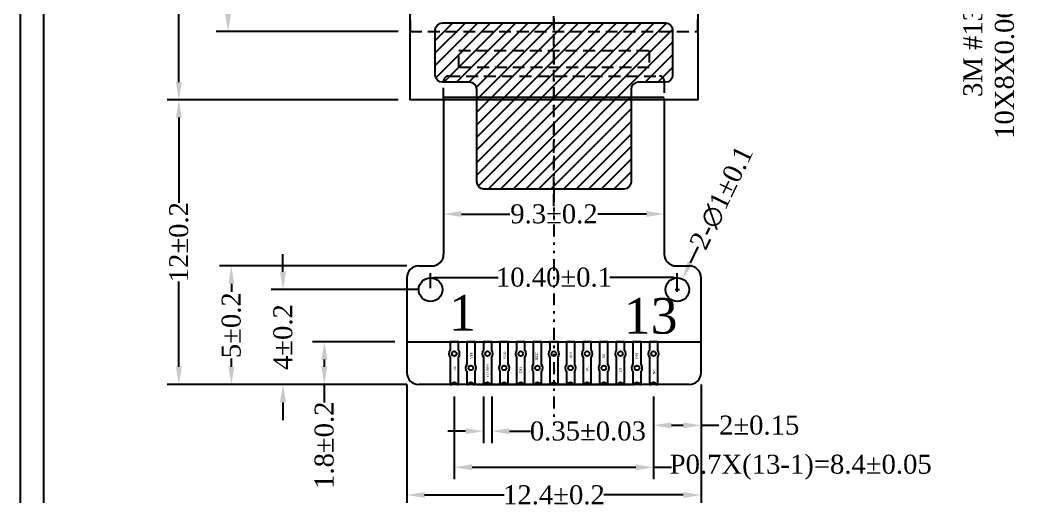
# Model space of a CAD drawing. Extents: x -334 to 152, y -2 to 1135.
# Drawn here: x -131.35 to -89.2, y 24.94 to 45.05 of the extents above; entities that cross this region are included whole.
import ezdxf

# ---------------------------------------------------------------- set-up
doc = ezdxf.new("R2010")
doc.units = 0
doc.header["$MEASUREMENT"] = 0
doc.linetypes.add('DASHED', pattern=[0.75, 0.5, -0.25])
doc.linetypes.add('DIVIDE', pattern=[1.25, 0.5, -0.25, 0, -0.25, 0, -0.25])
for name, color, linetype in [('Dimension', 7, 'Continuous'), ('Driver IC', 8, 'Continuous'), ('Frame', 7, 'Continuous'), ('Index', 7, 'Continuous'), ('Tape', 6, 'Continuous')]:
    doc.layers.add(name, color=color, linetype=linetype)
doc.styles.get("Standard").update_dxf_attribs({"font": 'times.ttf'})
doc.dimstyles.get("Standard").update_dxf_attribs({"dimtxt": 0.18, "dimasz": 0.18, "dimexe": 0.18, "dimexo": 0.0625, "dimgap": 0.09, "dimtad": 0, "dimtih": 1, "dimtoh": 1, "dimdec": 4, "dimzin": 0, "dimdsep": 46, "dimtxsty": 'Standard', "dimcen": 0.09, "dimadec": 0, "dimazin": 0, "dimtfac": 1, "dimtdec": 4, "dimtofl": 0, "dimtmove": 0, "dimatfit": 3, "dimfxl": 1, "dimtolj": 1, "dimtzin": 0, "dimarcsym": 0})

# ---------------------------------------------------------------- blocks, each defined once
blk = doc.blocks.new('*D75')
at = {"color": 0, "lineweight": -2, "transparency": 16777216}
for p, q in [((-115.411, 65.281), (-125.155, 65.281)), ((-124.655, 64.531), (-124.655, 57.345)), ((-124.655, 42.431), (-124.655, 49.616)), ((-115.411, 41.681), (-125.155, 41.681))]:
    blk.add_line(p, q, dxfattribs=at)
at = {"color": 0, "transparency": 16777216}
for points in [[(-124.78, 64.531), (-124.53, 64.531), (-124.655, 65.281)], [(-124.78, 42.431), (-124.53, 42.431), (-124.655, 41.681)]]:
    blk.add_solid(points, dxfattribs=at)
at = {"layer": 'Defpoints', "color": 0, "transparency": 16777216}
for p in [(-114.911, 65.281), (-124.655, 41.681), (-114.911, 41.681)]:
    blk.add_point(p, dxfattribs=at)
at = {"color": 0, "transparency": 16777216, "insert": (-124.655, 53.481), "char_height": 0.8, "attachment_point": 5, "rotation": 90}
blk.add_mtext('\\A1;23.6%%p0.2(Panel)', dxfattribs=at)
blk = doc.blocks.new('*D79')
at = {"color": 0, "lineweight": -2, "transparency": 16777216}
for p, q in [((-115.411, 41.681), (-125.155, 41.681)), ((-124.655, 40.931), (-124.655, 37.34)), ((-124.655, 30.431), (-124.655, 34.021)), ((-115.046, 29.681), (-125.155, 29.681))]:
    blk.add_line(p, q, dxfattribs=at)
at = {"color": 0, "transparency": 16777216}
for points in [[(-124.78, 40.931), (-124.53, 40.931), (-124.655, 41.681)], [(-124.78, 30.431), (-124.53, 30.431), (-124.655, 29.681)]]:
    blk.add_solid(points, dxfattribs=at)
at = {"layer": 'Defpoints', "color": 0, "transparency": 16777216}
for p in [(-114.911, 41.681), (-124.655, 29.681), (-114.546, 29.681)]:
    blk.add_point(p, dxfattribs=at)
at = {"color": 0, "transparency": 16777216, "insert": (-124.655, 35.681), "char_height": 0.8, "attachment_point": 5, "rotation": 90}
blk.add_mtext('\\A1;12±0.2', dxfattribs=at)
blk = doc.blocks.new('*D83')
at = {"color": 0, "lineweight": -2, "transparency": 16777216}
for p, q in [((-115.046, 34.681), (-122.943, 34.681)), ((-122.443, 33.931), (-122.443, 33.586)), ((-122.443, 30.431), (-122.443, 30.776)), ((-115.046, 29.681), (-122.943, 29.681))]:
    blk.add_line(p, q, dxfattribs=at)
at = {"color": 0, "transparency": 16777216}
for points in [[(-122.568, 33.931), (-122.318, 33.931), (-122.443, 34.681)], [(-122.568, 30.431), (-122.318, 30.431), (-122.443, 29.681)]]:
    blk.add_solid(points, dxfattribs=at)
at = {"layer": 'Defpoints', "color": 0, "transparency": 16777216}
for p in [(-114.546, 34.681), (-122.443, 29.681), (-114.546, 29.681)]:
    blk.add_point(p, dxfattribs=at)
at = {"color": 0, "transparency": 16777216, "insert": (-122.443, 32.181), "char_height": 0.8, "attachment_point": 5, "rotation": 90}
blk.add_mtext('\\A1;5±0.2', dxfattribs=at)
blk = doc.blocks.new('*D84')
at = {"color": 0, "lineweight": -2, "transparency": 16777216}
for p, q in [((-120.267, 34.431), (-120.267, 35.181)), ((-114.546, 33.681), (-120.767, 33.681)), ((-115.046, 29.681), (-120.767, 29.681)), ((-120.267, 28.931), (-120.267, 28.181))]:
    blk.add_line(p, q, dxfattribs=at)
at = {"color": 0, "transparency": 16777216}
for points in [[(-120.392, 34.431), (-120.142, 34.431), (-120.267, 33.681)], [(-120.392, 28.931), (-120.142, 28.931), (-120.267, 29.681)]]:
    blk.add_solid(points, dxfattribs=at)
at = {"layer": 'Defpoints', "color": 0, "transparency": 16777216}
for p in [(-114.046, 33.681), (-120.267, 29.681), (-114.546, 29.681)]:
    blk.add_point(p, dxfattribs=at)
at = {"color": 0, "transparency": 16777216, "insert": (-120.267, 31.681), "char_height": 0.8, "attachment_point": 5, "rotation": 90}
blk.add_mtext('\\A1;4±0.2', dxfattribs=at)
blk = doc.blocks.new('*D85')
at = {"color": 0, "lineweight": -2, "transparency": 16777216}
for p, q in [((-115.046, 29.681), (-115.046, 24.527)), ((-102.646, 29.681), (-102.646, 24.527)), ((-114.296, 25.027), (-110.948, 25.027)), ((-103.396, 25.027), (-106.744, 25.027))]:
    blk.add_line(p, q, dxfattribs=at)
at = {"color": 0, "transparency": 16777216}
for points in [[(-114.296, 25.152), (-114.296, 24.902), (-115.046, 25.027)], [(-103.396, 25.152), (-103.396, 24.902), (-102.646, 25.027)]]:
    blk.add_solid(points, dxfattribs=at)
at = {"layer": 'Defpoints', "color": 0, "transparency": 16777216}
for p in [(-115.046, 30.181), (-102.646, 30.181), (-102.646, 25.027)]:
    blk.add_point(p, dxfattribs=at)
at = {"color": 0, "transparency": 16777216, "insert": (-108.846, 25.027), "char_height": 0.8, "attachment_point": 5}
blk.add_mtext('\\A1;12.4±0.2', dxfattribs=at)
blk = doc.blocks.new('*D86')
at = {"color": 0, "lineweight": -2, "transparency": 16777216}
for p, q in [((-111.821, 29.181), (-111.821, 27.216)), ((-111.471, 29.181), (-111.471, 27.216)), ((-112.571, 27.716), (-113.321, 27.716)), ((-110.721, 27.716), (-109.836, 27.716))]:
    blk.add_line(p, q, dxfattribs=at)
at = {"color": 0, "transparency": 16777216}
for points in [[(-112.571, 27.841), (-112.571, 27.591), (-111.821, 27.716)], [(-110.721, 27.841), (-110.721, 27.591), (-111.471, 27.716)]]:
    blk.add_solid(points, dxfattribs=at)
at = {"layer": 'Defpoints', "color": 0, "transparency": 16777216}
for p in [(-111.821, 29.681), (-111.471, 29.681), (-111.471, 27.716)]:
    blk.add_point(p, dxfattribs=at)
at = {"color": 0, "transparency": 16777216, "insert": (-107.415, 27.716), "char_height": 0.8, "attachment_point": 5}
blk.add_mtext('\\A1;0.35%%p0.03', dxfattribs=at)
blk = doc.blocks.new('*D87')
at = {"color": 0, "lineweight": -2, "transparency": 16777216}
for p, q in [((-113.046, 29.181), (-113.046, 25.693)), ((-104.646, 29.181), (-104.646, 25.693)), ((-112.296, 26.193), (-105.396, 26.193)), ((-104.646, 26.193), (-103.896, 26.193))]:
    blk.add_line(p, q, dxfattribs=at)
at = {"color": 0, "transparency": 16777216}
for points in [[(-112.296, 26.318), (-112.296, 26.068), (-113.046, 26.193)], [(-105.396, 26.318), (-105.396, 26.068), (-104.646, 26.193)]]:
    blk.add_solid(points, dxfattribs=at)
at = {"layer": 'Defpoints', "color": 0, "transparency": 16777216}
for p in [(-113.046, 29.681), (-104.646, 29.681), (-104.646, 26.193)]:
    blk.add_point(p, dxfattribs=at)
at = {"color": 0, "transparency": 16777216, "insert": (-98.446, 26.193), "char_height": 0.8, "attachment_point": 5}
blk.add_mtext('\\A1;P0.7X(13-1)=8.4%%P0.05', dxfattribs=at)
blk = doc.blocks.new('*D88')
at = {"color": 0, "lineweight": -2, "transparency": 16777216}
for p, q in [((-115.546, 31.481), (-119.026, 31.481)), ((-118.526, 30.731), (-118.526, 30.431)), ((-115.046, 29.681), (-119.026, 29.681)), ((-118.526, 29.681), (-118.526, 28.931))]:
    blk.add_line(p, q, dxfattribs=at)
at = {"color": 0, "transparency": 16777216}
for points in [[(-118.651, 30.731), (-118.401, 30.731), (-118.526, 31.481)], [(-118.651, 30.431), (-118.401, 30.431), (-118.526, 29.681)]]:
    blk.add_solid(points, dxfattribs=at)
at = {"layer": 'Defpoints', "color": 0, "transparency": 16777216}
for p in [(-115.046, 31.481), (-118.526, 29.681), (-114.546, 29.681)]:
    blk.add_point(p, dxfattribs=at)
at = {"color": 0, "transparency": 16777216, "insert": (-118.526, 27.124), "char_height": 0.8, "attachment_point": 5, "rotation": 90}
blk.add_mtext('\\A1;1.8±0.2', dxfattribs=at)
blk = doc.blocks.new('*D89')
at = {"color": 0, "lineweight": -2, "transparency": 16777216}
for p, q in [((-102.776, 35.482), (-103.102, 34.806)), ((-103.646, 33.591), (-103.646, 33.771)), ((-103.736, 33.681), (-103.556, 33.681))]:
    blk.add_line(p, q, dxfattribs=at)
at = {"color": 0, "transparency": 16777216}
blk.add_solid([(-103.215, 34.861), (-102.99, 34.752), (-103.428, 34.131)], dxfattribs=at)
at = {"layer": 'Defpoints', "color": 0, "transparency": 16777216}
for p in [(-103.428, 34.131), (-103.863, 33.231)]:
    blk.add_point(p, dxfattribs=at)
at = {"color": 0, "transparency": 16777216, "insert": (-101.776, 37.552), "char_height": 0.8, "attachment_point": 5, "rotation": 64.2146}
blk.add_mtext('\\A1;2-∅1%%P0.1', dxfattribs=at)
blk = doc.blocks.new('*D90')
at = {"color": 0, "lineweight": -2, "transparency": 16777216}
for p, q in [((-102.646, 29.681), (-102.646, 27.463)), ((-104.646, 29.181), (-104.646, 27.463)), ((-103.896, 27.963), (-103.396, 27.963)), ((-102.646, 27.963), (-101.896, 27.963))]:
    blk.add_line(p, q, dxfattribs=at)
at = {"color": 0, "transparency": 16777216}
for points in [[(-103.896, 28.088), (-103.896, 27.838), (-104.646, 27.963)], [(-103.396, 28.088), (-103.396, 27.838), (-102.646, 27.963)]]:
    blk.add_solid(points, dxfattribs=at)
at = {"layer": 'Defpoints', "color": 0, "transparency": 16777216}
for p in [(-102.646, 30.181), (-104.646, 29.681), (-102.646, 27.963)]:
    blk.add_point(p, dxfattribs=at)
at = {"color": 0, "transparency": 16777216, "insert": (-100.195, 27.963), "char_height": 0.8, "attachment_point": 5}
blk.add_mtext('\\A1;2%%P0.15', dxfattribs=at)
blk = doc.blocks.new('*D91')
at = {"layer": 'Defpoints', "color": 0, "transparency": 16777216}
for p in [(-103.646, 34.199), (-114.046, 33.681), (-103.646, 33.681)]:
    blk.add_point(p, dxfattribs=at)
at = {"layer": 'Frame', "color": 0, "lineweight": -2, "transparency": 16777216}
for p, q in [((-114.046, 33.743), (-114.046, 34.379)), ((-113.866, 34.199), (-111.196, 34.199)), ((-103.826, 34.199), (-106.496, 34.199)), ((-103.646, 33.743), (-103.646, 34.379))]:
    blk.add_line(p, q, dxfattribs=at)
at = {"layer": 'Frame', "color": 0, "transparency": 16777216}
for points in [[(-113.866, 34.229), (-113.866, 34.169), (-114.046, 34.199)], [(-103.826, 34.229), (-103.826, 34.169), (-103.646, 34.199)]]:
    blk.add_solid(points, dxfattribs=at)
at = {"layer": 'Frame', "color": 0, "transparency": 16777216, "insert": (-108.846, 34.199), "char_height": 0.8, "attachment_point": 5}
blk.add_mtext('\\A1;10.40%%P0.1', dxfattribs=at)
blk = doc.blocks.new('*D92')
at = {"color": 0, "lineweight": -2, "transparency": 16777216}
for p, q in [((-113.496, 37.931), (-113.496, 36.368)), ((-104.196, 37.931), (-104.196, 36.368)), ((-112.746, 36.868), (-110.699, 36.868)), ((-104.946, 36.868), (-106.993, 36.868))]:
    blk.add_line(p, q, dxfattribs=at)
at = {"color": 0, "transparency": 16777216}
for points in [[(-112.746, 36.993), (-112.746, 36.743), (-113.496, 36.868)], [(-104.946, 36.993), (-104.946, 36.743), (-104.196, 36.868)]]:
    blk.add_solid(points, dxfattribs=at)
at = {"layer": 'Defpoints', "color": 0, "transparency": 16777216}
for p in [(-113.496, 38.431), (-104.196, 38.431), (-104.196, 36.868)]:
    blk.add_point(p, dxfattribs=at)
at = {"color": 0, "transparency": 16777216, "insert": (-108.846, 36.868), "char_height": 0.8, "attachment_point": 5}
blk.add_mtext('\\A1;9.3±0.2', dxfattribs=at)
blk = doc.blocks.new('*D94')
at = {"layer": 'Defpoints', "color": 0, "transparency": 16777216}
for p in [(-122.582, 65.281), (-114.911, 65.281), (-114.911, 44.561)]:
    blk.add_point(p, dxfattribs=at)
at = {"layer": 'Dimension', "color": 0, "lineweight": -2, "transparency": 16777216}
for p, q in [((-115.411, 65.281), (-123.082, 65.281)), ((-122.582, 64.531), (-122.582, 60.082)), ((-122.582, 45.311), (-122.582, 49.86)), ((-115.411, 44.561), (-123.082, 44.561))]:
    blk.add_line(p, q, dxfattribs=at)
at = {"layer": 'Dimension', "color": 0, "transparency": 16777216}
for points in [[(-122.707, 64.531), (-122.457, 64.531), (-122.582, 65.281)], [(-122.707, 45.311), (-122.457, 45.311), (-122.582, 44.561)]]:
    blk.add_solid(points, dxfattribs=at)
at = {"layer": 'Dimension', "color": 0, "transparency": 16777216, "insert": (-122.582, 54.971), "char_height": 0.8, "attachment_point": 5, "rotation": 90}
blk.add_mtext('\\A1;20.72±0.2 (Cap Size)', dxfattribs=at)

msp = doc.modelspace()

# ---------------------------------------------------------------- hatches: boundary and pattern name
h = msp.add_hatch()
h.set_pattern_fill('ANSI31', color=6, scale=3, style=0)
h.set_pattern_definition([(45, (-187.29378, -9.6399), (-0.265165, 0.265165), [])])
edge = h.paths.add_edge_path()
edge.add_arc((-112.39597, 42.12077), 0.3, 0, 90)
edge.add_line((-112.39597, 42.42077), (-113.54597, 42.42077))
edge.add_arc((-113.54597, 42.72077), 0.3, 180, 270, ccw=False)
edge.add_line((-113.84597, 42.72077), (-113.84597, 44.62077))
edge.add_arc((-113.54597, 44.62077), 0.3, 90, 180, ccw=False)
edge.add_line((-113.54597, 44.92077), (-104.14597, 44.92077))
edge.add_arc((-104.14597, 44.62077), 0.3, 0, 90, ccw=False)
edge.add_line((-103.84597, 44.62077), (-103.84597, 42.72077))
edge.add_arc((-104.14597, 42.72077), 0.3, 270, 360, ccw=False)
edge.add_line((-104.14597, 42.42077), (-105.29597, 42.42077))
edge.add_arc((-105.29597, 42.12077), 0.3, 90, 180)
edge.add_line((-105.59597, 42.12077), (-105.59597, 38.22077))
edge.add_arc((-105.89597, 38.22077), 0.3, -90, 0, ccw=False)
edge.add_line((-105.89597, 37.92077), (-111.79597, 37.92077))
edge.add_arc((-111.79597, 38.22077), 0.3, 180, 270, ccw=False)
edge.add_line((-112.09597, 38.22077), (-112.09597, 42.12077))

# ---------------------------------------------------------------- linework, layer by layer
at = {"color": 1, "linetype": 'DIVIDE'}
msp.add_line((-108.84597, 68.32077), (-108.84597, 27.96652), dxfattribs=at)
at = {"color": 1, "linetype": 'DASHED'}
msp.add_line((-108.84597, 37.20086), (-108.84597, 46.74046), dxfattribs=at)
at = {"color": 34}
for p, q in [((-104.19597, 41.78077), (-113.49597, 41.78077)), ((-113.49597, 41.68077), (-113.49597, 35.18077)), ((-104.19597, 41.68077), (-104.19597, 35.18077)), ((-114.54597, 34.68077), (-113.99597, 34.68077)), ((-103.69597, 34.68077), (-103.14597, 34.68077)), ((-115.04597, 34.18077), (-115.04597, 30.18077)), ((-102.64597, 30.18077), (-102.64597, 34.18077)), ((-115.04597, 31.48077), (-102.64597, 31.48077)), ((-112.59597, 31.48077), (-105.09597, 31.48077)), ((-103.14597, 29.68077), (-114.54597, 29.68077))]:
    msp.add_line(p, q, dxfattribs=at)
msp.add_lwpolyline([(-102.78097, 65.28077), (-102.78097, 41.68077), (-114.91097, 41.68077), (-114.91097, 65.28077)], close=True)
at = {"linetype": 'DASHED'}
msp.add_lwpolyline([(-114.91097, 65.28077), (-114.91097, 44.56077), (-102.78097, 44.56077), (-102.78097, 65.28077)], close=True, dxfattribs=at)
at = {"color": 34, "linetype": 'DASHED'}
msp.add_lwpolyline([(-113.49597, 41.68077), (-113.49597, 42.48077, -0.41421356), (-113.29597, 42.68077), (-104.39597, 42.68077, -0.41421356), (-104.19597, 42.48077), (-104.19597, 41.68077)], format="xyb", dxfattribs=at)
at = {"color": 2}
for points in [[(-113.22097, 31.12219, 0.35355339), (-113.22097, 30.83934), (-113.22097, 29.68077), (-113.14597, 29.68077, -1), (-112.94597, 29.68077), (-112.87097, 29.68077), (-112.87097, 30.83934, 0.35355339), (-112.87097, 31.12219), (-112.87097, 31.48077), (-113.22097, 31.48077)], [(-112.52097, 30.23934), (-112.52097, 29.68077), (-112.44597, 29.68077, -1), (-112.24597, 29.68077), (-112.17097, 29.68077), (-112.17097, 30.23934, 0.35355339), (-112.17097, 30.52219), (-112.17097, 31.48077), (-112.52097, 31.48077), (-112.52097, 30.52219, 0.35355339)], [(-111.82097, 31.12219, 0.35355339), (-111.82097, 30.83934), (-111.82097, 29.68077), (-111.74597, 29.68077, -1), (-111.54597, 29.68077), (-111.47097, 29.68077), (-111.47097, 30.83934, 0.35355339), (-111.47097, 31.12219), (-111.47097, 31.48077), (-111.82097, 31.48077)], [(-111.12097, 30.23934), (-111.12097, 29.68077), (-111.04597, 29.68077, -1), (-110.84597, 29.68077), (-110.77097, 29.68077), (-110.77097, 30.23934, 0.35355339), (-110.77097, 30.52219), (-110.77097, 31.48077), (-111.12097, 31.48077), (-111.12097, 30.52219, 0.35355339)], [(-110.42097, 31.12219, 0.35355339), (-110.42097, 30.83934), (-110.42097, 29.68077), (-110.34597, 29.68077, -1), (-110.14597, 29.68077), (-110.07097, 29.68077), (-110.07097, 30.83934, 0.35355339), (-110.07097, 31.12219), (-110.07097, 31.48077), (-110.42097, 31.48077)], [(-109.72097, 30.23934), (-109.72097, 29.68077), (-109.64597, 29.68077, -1), (-109.44597, 29.68077), (-109.37097, 29.68077), (-109.37097, 30.23934, 0.35355339), (-109.37097, 30.52219), (-109.37097, 31.48077), (-109.72097, 31.48077), (-109.72097, 30.52219, 0.35355339)], [(-109.02097, 31.12219, 0.35355339), (-109.02097, 30.83934), (-109.02097, 29.68077), (-108.94597, 29.68077, -1), (-108.74597, 29.68077), (-108.67097, 29.68077), (-108.67097, 30.83934, 0.35355339), (-108.67097, 31.12219), (-108.67097, 31.48077), (-109.02097, 31.48077)], [(-108.32097, 30.23934), (-108.32097, 29.68077), (-108.24597, 29.68077, -1), (-108.04597, 29.68077), (-107.97097, 29.68077), (-107.97097, 30.23934, 0.35355339), (-107.97097, 30.52219), (-107.97097, 31.48077), (-108.32097, 31.48077), (-108.32097, 30.52219, 0.35355339)], [(-107.62097, 31.12219, 0.35355339), (-107.62097, 30.83934), (-107.62097, 29.68077), (-107.54597, 29.68077, -1), (-107.34597, 29.68077), (-107.27097, 29.68077), (-107.27097, 30.83934, 0.35355339), (-107.27097, 31.12219), (-107.27097, 31.48077), (-107.62097, 31.48077)], [(-106.92097, 30.23934), (-106.92097, 29.68077), (-106.84597, 29.68077, -1), (-106.64597, 29.68077), (-106.57097, 29.68077), (-106.57097, 30.23934, 0.35355339), (-106.57097, 30.52219), (-106.57097, 31.48077), (-106.92097, 31.48077), (-106.92097, 30.52219, 0.35355339)], [(-106.22097, 31.12219, 0.35355339), (-106.22097, 30.83934), (-106.22097, 29.68077), (-106.14597, 29.68077, -1), (-105.94597, 29.68077), (-105.87097, 29.68077), (-105.87097, 30.83934, 0.35355339), (-105.87097, 31.12219), (-105.87097, 31.48077), (-106.22097, 31.48077)], [(-105.52097, 30.23934), (-105.52097, 29.68077), (-105.44597, 29.68077, -1), (-105.24597, 29.68077), (-105.17097, 29.68077), (-105.17097, 30.23934, 0.35355339), (-105.17097, 30.52219), (-105.17097, 31.48077), (-105.52097, 31.48077), (-105.52097, 30.52219, 0.35355339)], [(-104.82097, 31.12219, 0.35355339), (-104.82097, 30.83934), (-104.82097, 29.68077), (-104.74597, 29.68077, -1), (-104.54597, 29.68077), (-104.47097, 29.68077), (-104.47097, 30.83934, 0.35355339), (-104.47097, 31.12219), (-104.47097, 31.48077), (-104.82097, 31.48077)]]:
    msp.add_lwpolyline(points, format="xyb", close=True, dxfattribs=at)
at = {"color": 34}
for centre in [(-114.04597, 33.68077), (-103.64597, 33.68077)]:
    msp.add_circle(centre, 0.5, dxfattribs=at)
at = {"color": 6}
for centre in [(-113.04597, 30.98077), (-111.64597, 30.98077), (-110.24597, 30.98077), (-108.84597, 30.98077), (-107.44597, 30.98077), (-106.04597, 30.98077), (-104.64597, 30.98077), (-112.34597, 30.38077), (-110.94597, 30.38077), (-109.54597, 30.38077), (-108.14597, 30.38077), (-106.74597, 30.38077), (-105.34597, 30.38077)]:
    msp.add_circle(centre, 0.1, dxfattribs=at)
at = {"color": 34}
for centre, start, end in [((-113.99597, 35.18077), 270, 0), ((-103.69597, 35.18077), 180, 270), ((-114.54597, 34.18077), 90, 180), ((-103.14597, 34.18077), 0, 90), ((-114.54597, 30.18077), 180, 270), ((-103.14597, 30.18077), 270, 0)]:
    msp.add_arc(centre, 0.5, start, end, dxfattribs=at)
at = {"layer": 'Driver IC', "linetype": 'DASHED'}
msp.add_lwpolyline([(-104.83097, 43.03677), (-112.86097, 43.03677), (-112.86097, 43.76077), (-104.83097, 43.76077)], close=True, dxfattribs=at)
at = {"layer": 'Frame', "color": 0}
msp.add_line((-112.09597, 29.68077), (-105.59597, 29.68077), dxfattribs=at)
at = {"layer": 'Frame'}
for points in [[(-11.35147, 78.15231), (-131.35147, 78.15231), (-131.35147, -1.84769), (-11.35147, -1.84769)], [(-12.35147, -0.84769), (-130.35147, -0.84769), (-130.35147, 77.15231), (-12.35147, 77.15231)]]:
    msp.add_lwpolyline(points, close=True, dxfattribs=at)
at = {"layer": 'Tape', "color": 6}
msp.add_lwpolyline([(-112.09597, 42.12077, 0.41421356), (-112.39597, 42.42077), (-113.54597, 42.42077, -0.41421356), (-113.84597, 42.72077), (-113.84597, 44.62077, -0.41421356), (-113.54597, 44.92077), (-104.14597, 44.92077, -0.41421356), (-103.84597, 44.62077), (-103.84597, 42.72077, -0.41421356), (-104.14597, 42.42077), (-105.29597, 42.42077, 0.41421356), (-105.59597, 42.12077), (-105.59597, 38.22077, -0.41421356), (-105.89597, 37.92077), (-111.79597, 37.92077, -0.41421356), (-112.09597, 38.22077)], format="xyb", close=True, dxfattribs=at)

# ---------------------------------------------------------------- texts
msp.add_text('1', height=1.5).set_placement((-113.26912, 31.95662))
at = {"insert": (-105.90289, 33.32631), "char_height": 1.5, "width": 2.634013, "attachment_point": 1}
msp.add_mtext('13', dxfattribs=at)
at = {"layer": 'Frame', "char_height": 0.1, "attachment_point": 5, "rotation": 90}
for s, insert in [('VPP', (-112.3275, 30.90238)), ('VDD', (-110.93093, 30.90238)), ('IREF', (-109.57498, 30.86299)), ('RES', (-108.13326, 30.92899)), ('D0', (-106.73758, 30.88223)), ('VSS', (-105.34626, 30.87945)), ('NC', (-113.02578, 30.36302)), ('VCOMH', (-111.64509, 30.25198)), ('IM1', (-110.24852, 30.29957)), ('CS', (-108.83154, 30.2786)), ('DC', (-107.45085, 30.34205)), ('D1', (-106.04436, 30.31126)), ('NC', (-104.61957, 30.21891))]:
    msp.add_mtext(s, dxfattribs=dict(at, insert=insert))
at = {"layer": 'Index'}
for s, p in [('3M #1318B', (-90.79508, 41.80051)), ('10X8X0.06mm', (-89.46175, 40.03555))]:
    msp.add_text(s, height=0.8, rotation=90, dxfattribs=at).set_placement(p)

# ---------------------------------------------------------------- dimensions: what is measured, and where the dimension line sits
dim = msp.add_linear_dim(base=(-124.6553, 41.68077), p1=(-114.91097, 65.28077), p2=(-114.91097, 41.68077), angle=90, text='<>%%p0.2(Panel)', dimstyle='Standard', override={"dimtxt": 0.8, "dimasz": 0.75, "dimexe": 0.5, "dimexo": 0.5, "dimgap": 0.1, "dimtih": 0, "dimtoh": 0, "dimzin": 8, "dimazin": 2, "dimtzin": 8})
dim.commit()
dim.dimension.update_dxf_attribs({"geometry": '*D75', "text_midpoint": (-124.6553, 53.48077)})
for base, p1, override, picture, middle in [((-124.6553, 29.68077), (-114.91097, 41.68077), {"dimtxt": 0.8, "dimasz": 0.75, "dimexe": 0.5, "dimexo": 0.5, "dimgap": 0.1, "dimtih": 0, "dimtoh": 0, "dimdec": 2, "dimzin": 8, "dimazin": 2, "dimtol": 1, "dimtp": 0.2, "dimtm": 0.2, "dimtdec": 2, "dimtzin": 8}, '*D79', (-124.6553, 35.68077)), ((-118.52597, 29.68077), (-115.04597, 31.48077), {"dimtxt": 0.8, "dimasz": 0.75, "dimexe": 0.5, "dimexo": 0.5, "dimgap": 0.1, "dimtih": 0, "dimtoh": 0, "dimdec": 2, "dimzin": 8, "dimazin": 2, "dimtol": 1, "dimtp": 0.2, "dimtm": 0.2, "dimtzin": 8}, '*D88', (-118.52597, 27.12377))]:
    dim = msp.add_linear_dim(base=base, p1=p1, p2=(-114.54597, 29.68077), angle=90, dimstyle='Standard', override=override)
    dim.commit()
    dim.dimension.update_dxf_attribs({"geometry": picture, "text_midpoint": middle})
dim = msp.add_diameter_dim_2p(p1=(-103.86347, 33.23055), p2=(-103.42847, 34.13098), text='2-<>%%P0.1', dimstyle='Standard', override={"dimtxt": 0.8, "dimasz": 0.75, "dimexe": 0.5, "dimexo": 0.5, "dimgap": 0.1, "dimtih": 0, "dimtoh": 0, "dimzin": 8, "dimazin": 2, "dimtzin": 8})
dim.commit()
dim.dimension.update_dxf_attribs({"geometry": '*D89', "text_midpoint": (-101.77564, 37.55227)})
dim = msp.add_linear_dim(base=(-104.19597, 36.86756), p1=(-113.49597, 38.43077), p2=(-104.19597, 38.43077), dimstyle='Standard', override={"dimtxt": 0.8, "dimasz": 0.75, "dimexe": 0.5, "dimexo": 0.5, "dimgap": 0.1, "dimtih": 0, "dimtoh": 0, "dimdec": 2, "dimzin": 8, "dimazin": 2, "dimtol": 1, "dimtp": 0.2, "dimtm": 0.2, "dimtzin": 8})
dim.commit()
dim.dimension.update_dxf_attribs({"geometry": '*D92', "text_midpoint": (-108.84597, 36.86756)})
for base, p1, picture, middle in [((-120.26719, 29.68077), (-114.04597, 33.68077), '*D84', (-120.26719, 31.68077)), ((-122.44257, 29.68077), (-114.54597, 34.68077), '*D83', (-122.44257, 32.18077))]:
    dim = msp.add_linear_dim(base=base, p1=p1, p2=(-114.54597, 29.68077), angle=90, dimstyle='Standard', override={"dimtxt": 0.8, "dimasz": 0.75, "dimexe": 0.5, "dimexo": 0.5, "dimgap": 0.1, "dimtih": 0, "dimtoh": 0, "dimdec": 2, "dimzin": 8, "dimazin": 2, "dimtol": 1, "dimtp": 0.2, "dimtm": 0.2, "dimtzin": 8})
    dim.commit()
    dim.dimension.update_dxf_attribs({"geometry": picture, "text_midpoint": middle, "dimtype": 160})
dim = msp.add_linear_dim(base=(-102.64597, 25.0273), p1=(-115.04597, 30.18077), p2=(-102.64597, 30.18077), dimstyle='Standard', override={"dimtxt": 0.8, "dimasz": 0.75, "dimexe": 0.5, "dimexo": 0.5, "dimgap": 0.1, "dimtih": 0, "dimtoh": 0, "dimdec": 2, "dimzin": 8, "dimazin": 2, "dimtol": 1, "dimtp": 0.2, "dimtm": 0.2, "dimtzin": 8})
dim.commit()
dim.dimension.update_dxf_attribs({"geometry": '*D85', "text_midpoint": (-108.84597, 25.0273), "dimtype": 160})
for base, p1, p2, text, picture, middle in [((-102.64597, 27.96306), (-104.64597, 29.68077), (-102.64597, 30.18077), '<>%%P0.15', '*D90', (-100.19453, 27.96306)), ((-104.64597, 26.19277), (-113.04597, 29.68077), (-104.64597, 29.68077), 'P0.7X(13-1)=<>%%P0.05', '*D87', (-98.4463, 26.19277))]:
    dim = msp.add_linear_dim(base=base, p1=p1, p2=p2, text=text, dimstyle='Standard', override={"dimtxt": 0.8, "dimasz": 0.75, "dimexe": 0.5, "dimexo": 0.5, "dimgap": 0.1, "dimtih": 0, "dimtoh": 0, "dimzin": 8, "dimazin": 2, "dimtzin": 8})
    dim.commit()
    dim.dimension.update_dxf_attribs({"geometry": picture, "text_midpoint": middle})
dim = msp.add_linear_dim(base=(-111.47097, 27.71599), p1=(-111.82097, 29.68077), p2=(-111.47097, 29.68077), text='<>%%p0.03', dimstyle='Standard', override={"dimtxt": 0.8, "dimasz": 0.75, "dimexe": 0.5, "dimexo": 0.5, "dimgap": 0.1, "dimtih": 0, "dimtoh": 0, "dimzin": 8, "dimazin": 2, "dimtzin": 8})
dim.commit()
dim.dimension.update_dxf_attribs({"geometry": '*D86', "text_midpoint": (-107.41474, 27.71599), "dimtype": 160})
at = {"layer": 'Dimension'}
dim = msp.add_linear_dim(base=(-122.58231, 65.28077), p1=(-114.91097, 44.56077), p2=(-114.91097, 65.28077), angle=90, text='<> (Cap Size)', dimstyle='Standard', override={"dimtxt": 0.8, "dimasz": 0.75, "dimexe": 0.5, "dimexo": 0.5, "dimgap": 0.1, "dimtih": 0, "dimtoh": 0, "dimzin": 8, "dimazin": 2, "dimtol": 1, "dimtp": 0.2, "dimtm": 0.2, "dimtzin": 8}, dxfattribs=at)
dim.commit()
dim.dimension.update_dxf_attribs({"geometry": '*D94', "text_midpoint": (-122.58231, 54.97106), "dimtype": 160})
at = {"layer": 'Frame', "color": 0}
dim = msp.add_linear_dim(base=(-103.64597, 34.19938), p1=(-114.04597, 33.68077), p2=(-103.64597, 33.68077), text='<>%%P0.1', dimstyle='Standard', override={"dimtxt": 0.8, "dimgap": 0.1, "dimdec": 2, "dimfxl": 0.45, "dimarcsym": 1}, dxfattribs=at)
dim.commit()
dim.dimension.update_dxf_attribs({"geometry": '*D91', "text_midpoint": (-108.84597, 34.19938)})

doc.saveas('drawing.dxf')
